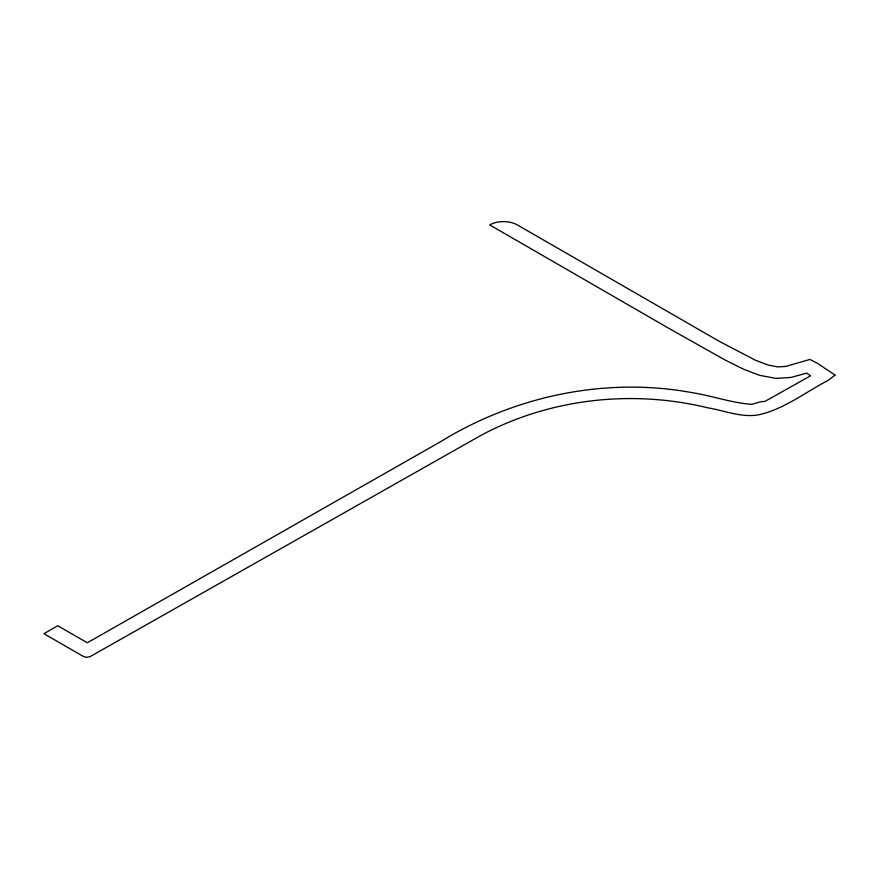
<?xml version="1.0" encoding="UTF-8"?>
<svg xmlns="http://www.w3.org/2000/svg" width="879" height="879" viewBox="0 0 879 879"><rect width="100%" height="100%" fill="white"/><g stroke="black" fill="none" stroke-linecap="round" stroke-linejoin="round"><path stroke-width="1.32" d="M835.05 375.113L828.183 380.365C806.351 391.638 786.276 407.548 762.225 413.954C744.041 419.03 725.571 410.702 707.815 407.834C631.726 389.265 548.848 398.583 479.802 436.017L89.999 656.679L86.076 657.316L82.45 655.921L43.95 633.693L57.75 625.727L87.296 642.78L440.192 441.917C515.325 395.583 606.971 376.421 693.992 393.001C713.1 396.176 731.757 402.791 751.106 404.285C755.797 403.824 760.016 401.044 764.807 401.483L810.581 375.805L806.614 373.125L791.023 377.443L775.827 378.388L759.621 375.311L743.535 369.202L724.933 359.929L668.205 327.977L489.724 224.925L490.647 224.387A19.525 11.273 0 0 1 517.302 224.903L718.978 341.151L755.336 360.192L768.191 365.071L777.915 366.917L785.859 366.422L809.878 359.445L817.239 363.181L835.05 375.113"/></g></svg>
